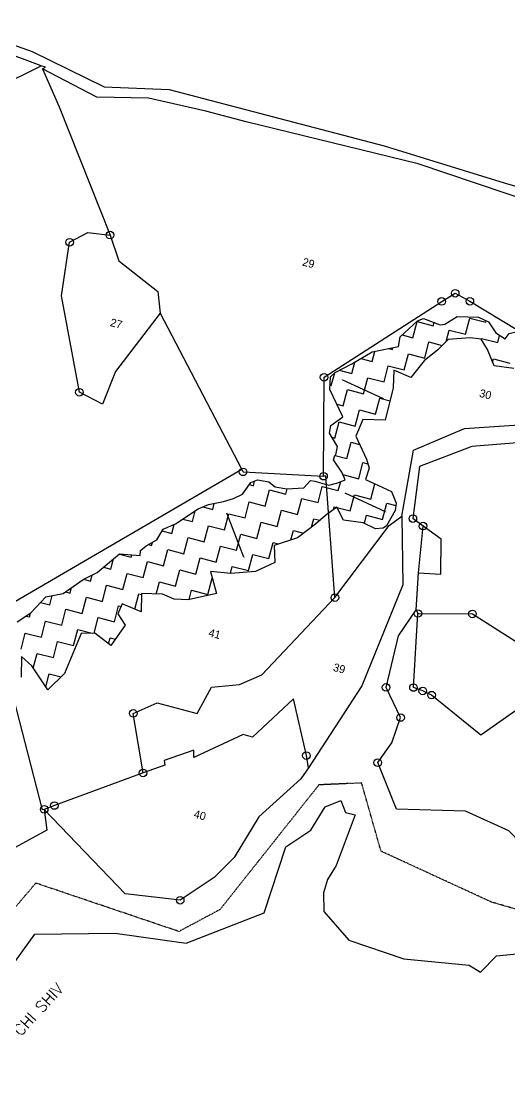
# Model space of a CAD drawing. Header units: metres. Extents: x 338426 to 341930, y 1767502 to 1770330.
# Drawn here: x 340578 to 341117, y 1768300 to 1769477 of the extents above; entities that cross this region are included whole.
import ezdxf

# ---------------------------------------------------------------- set-up
doc = ezdxf.new("R2010")
doc.units = ezdxf.units.M
doc.linetypes.add('DASHDOT', pattern=[1, 0.5, -0.25, 0, -0.25])
for name, color, linetype in [('POLY_HATCH', 12, 'Continuous'), ('POLY_PARCEL', 6, 'Continuous'), ('POLY_ROAD', 30, 'Continuous'), ('POLY_WATER', 4, 'Continuous'), ('SYM_ARROW', 1, 'Continuous'), ('TEXT_MAPOUT', 7, 'Continuous'), ('TEXT_PARCEL', 7, 'Continuous'), ('V_BOUND_LINE', 7, 'Continuous'), ('V_BOUND_STREAM_LINE', 7, 'DASHDOT')]:
    doc.layers.add(name, color=color, linetype=linetype)
doc.styles.get("Standard").update_dxf_attribs({"font": 'simplex.shx'})
doc.styles.add('TEXT_MAP', font='')
doc.styles.get('TEXT_MAP').set_extended_font_data('Kruti Dev 050')

msp = doc.modelspace()

# ---------------------------------------------------------------- linework, layer by layer
for centre in [(340631.4, 1769232.9), (340675.9, 1769240.9), (341056.6, 1769176.7), (341041.7, 1769167.7), (341072.8, 1769167.8), (340912, 1769084), (340642.1, 1769067.4), (340822.6, 1768979.6), (340911.4, 1768974.8), (341009.9, 1768928), (341021.2, 1768919.8), (340924, 1768840.8), (341015.5, 1768823.3), (341075.6, 1768822.8), (340980.4, 1768741.8), (341010.6, 1768741.6), (341020.8, 1768737.8), (341030.6, 1768733.2), (340701.6, 1768713), (340996.4, 1768708.5), (340892.5, 1768666.5), (340971.2, 1768658.7), (340712.4, 1768647.4), (340603.3, 1768607.2), (340614.6, 1768611.4), (340753.3, 1768506.9)]:
    msp.add_circle(centre, 4.18)
at = {"layer": 'POLY_HATCH'}
for p, q in [((340995.8, 1769128.7), (341014.9, 1769146.3)), ((341014.9, 1769146.3), (341021.5, 1769148.9)), ((341021.5, 1769148.9), (341040.2, 1769141.9)), ((341040.2, 1769141.9), (341045.2, 1769142.7)), ((341045.2, 1769142.7), (341058.7, 1769151)), ((341058.7, 1769151), (341082.2, 1769150.3)), ((341082.2, 1769150.3), (341093.3, 1769145.2)), ((341093.3, 1769145.2), (341101.4, 1769132.9)), ((341116.1, 1769132.1), (341147.3, 1769140.1)), ((340994, 1769117.8), (340995.8, 1769128.7)), ((341101.4, 1769132.9), (341111.8, 1769126.2)), ((341111.8, 1769126.2), (341116.1, 1769132.1)), ((340965, 1769112), (340994, 1769117.8)), ((341049, 1769125.5), (341037.3, 1769114.1)), ((341073.1, 1769127.4), (341049, 1769125.5)), ((341085.4, 1769126), (341073.1, 1769127.4)), ((341092.2, 1769114.7), (341085.4, 1769126)), ((340942.7, 1769098.9), (340965, 1769112)), ((341037.3, 1769114.1), (341022.4, 1769102.1)), ((341099.7, 1769096.4), (341092.2, 1769114.7)), ((340924.1, 1769089.3), (340942.7, 1769098.9)), ((341022.4, 1769102.1), (341007.6, 1769083.7)), ((341121.2, 1769093.5), (341099.7, 1769096.4)), ((340918.5, 1769070.5), (340919.1, 1769084.6)), ((340919.1, 1769084.6), (340924.1, 1769089.3)), ((340988.9, 1769091.8), (340988.3, 1769072.4)), ((341007.6, 1769083.7), (340988.9, 1769091.8)), ((340932.7, 1769040.4), (340918.5, 1769070.5)), ((340988.3, 1769072.4), (340979.4, 1769036.6)), ((340919.5, 1769030.9), (340932.7, 1769040.4)), ((340954.6, 1769037.2), (340947.1, 1769018.8)), ((340979.4, 1769036.6), (340954.6, 1769037.2)), ((340917.8, 1769022.2), (340919.5, 1769030.9)), ((340926.8, 1769007.5), (340917.8, 1769022.2)), ((340947.1, 1769018.8), (340958.7, 1768993.5)), ((340925, 1768998.3), (340926.8, 1769007.5)), ((340922.5, 1768993), (340923.7, 1768997.5)), ((340931.4, 1768979.4), (340922.5, 1768993)), ((340923.7, 1768997.5), (340925, 1768998.3)), ((340958.7, 1768993.5), (340961.7, 1768983.8)), ((340935.1, 1768970.9), (340931.4, 1768979.4)), ((340961.7, 1768983.8), (340957.5, 1768971.3)), ((340822.1, 1768955.1), (340831.3, 1768967.8)), ((340831.3, 1768967.8), (340838.6, 1768970.8)), ((340838.6, 1768970.8), (340850.9, 1768968.6)), ((340850.9, 1768968.6), (340858.1, 1768963)), ((340889.6, 1768961.8), (340897.1, 1768970)), ((340897.1, 1768970), (340901.8, 1768969.3)), ((340901.8, 1768969.3), (340917.3, 1768964.8)), ((340917.3, 1768964.8), (340927.2, 1768967.6)), ((340927.2, 1768967.6), (340935.1, 1768970.9)), ((340957.5, 1768971.3), (340986.3, 1768957.9)), ((340812.2, 1768950.2), (340822.1, 1768955.1)), ((340858.1, 1768963), (340871, 1768960.7)), ((340871, 1768960.7), (340889.6, 1768961.8)), ((340986.3, 1768957.9), (340991.6, 1768945.1)), ((340773.1, 1768938.9), (340784.5, 1768943.4)), ((340784.5, 1768943.4), (340801, 1768946.7)), ((340801, 1768946.7), (340812.2, 1768950.2)), ((340925.9, 1768940.5), (340913.6, 1768931.5)), ((340933.5, 1768926.3), (340925.9, 1768940.5)), ((340991.6, 1768945.1), (340990.3, 1768936.8)), ((340748.3, 1768922.2), (340773.1, 1768938.9)), ((340913.6, 1768931.5), (340902.4, 1768921.7)), ((340990.3, 1768936.8), (340981, 1768920.2)), ((340734.5, 1768916.3), (340748.3, 1768922.2)), ((340902.4, 1768921.7), (340882.6, 1768906.9)), ((340955, 1768923.4), (340933.5, 1768926.3)), ((340968.7, 1768916.6), (340955, 1768923.4)), ((340977.1, 1768917.6), (340968.7, 1768916.6)), ((340981, 1768920.2), (340977.1, 1768917.6)), ((340727.7, 1768904.6), (340734.5, 1768916.3)), ((340882.6, 1768906.9), (340857.1, 1768898.4)), ((340709.5, 1768892.7), (340715.8, 1768898)), ((340715.8, 1768898), (340727.7, 1768904.6)), ((340857.1, 1768898.4), (340857.7, 1768879.7)), ((340661.7, 1768868.5), (340686.5, 1768889)), ((340686.5, 1768889), (340709.2, 1768887.4)), ((340709.2, 1768887.4), (340709.5, 1768892.7)), ((340809.1, 1768867.4), (340786.9, 1768869.5)), ((340786.9, 1768869.5), (340793.3, 1768845.2)), ((340836.5, 1768869.8), (340809.1, 1768867.4)), ((340857.7, 1768879.7), (340836.5, 1768869.8)), ((340624.4, 1768845.4), (340646.2, 1768860.7)), ((340646.2, 1768860.7), (340661.7, 1768868.5)), ((340588.7, 1768824.1), (340605.2, 1768841.8)), ((340605.2, 1768841.8), (340624.4, 1768845.4)), ((340689.4, 1768834), (340684.7, 1768823)), ((340710.2, 1768825), (340689.4, 1768834)), ((340710.5, 1768845.3), (340710.2, 1768825)), ((340733.9, 1768844.6), (340710.5, 1768845.3)), ((340746.6, 1768839.1), (340733.9, 1768844.6)), ((340762, 1768838.4), (340746.6, 1768839.1)), ((340793.3, 1768845.2), (340762, 1768838.4)), ((340573.6, 1768814.2), (340588.7, 1768824.1)), ((340684.7, 1768823), (340692.8, 1768810.5)), ((340644.1, 1768801.4), (340625.8, 1768757.2)), ((340659.1, 1768801.6), (340644.1, 1768801.4)), ((340676.9, 1768787.9), (340659.1, 1768801.6)), ((340692.8, 1768810.5), (340676.9, 1768787.9)), ((340578.2, 1768775.7), (340577.8, 1768753.1)), ((340589.6, 1768765.4), (340578.2, 1768775.7)), ((340607.2, 1768739.1), (340589.6, 1768765.4)), ((340625.8, 1768757.2), (340607.2, 1768739.1))]:
    msp.add_line(p, q, dxfattribs=at)
at = {"layer": 'POLY_HATCH', "linetype": 'Continuous'}
for p, q in [((341009.8, 1769127.6), (341014.5, 1769145.4)), ((341014.5, 1769145.4), (341032.3, 1769140.8)), ((341032.3, 1769140.8), (341033.3, 1769144.5)), ((341067.9, 1769131.5), (341072.6, 1769149.3)), ((341072.6, 1769149.3), (341090.4, 1769144.6)), ((341090.4, 1769144.6), (341090.8, 1769146.4)), ((340998, 1769130.7), (341009.8, 1769127.6)), ((341046.8, 1769123.4), (341050.1, 1769136.1)), ((341050.1, 1769136.1), (341067.9, 1769131.5)), ((341103.5, 1769122.2), (341105.6, 1769130.2)), ((340987.4, 1769114.5), (340988, 1769116.6)), ((341023, 1769105.2), (341027.7, 1769123)), ((341027.7, 1769123), (341042.4, 1769119.1)), ((341085.5, 1769125.9), (341085.7, 1769126.8)), ((341085.7, 1769126.8), (341103.5, 1769122.2)), ((340964.9, 1769101.3), (340967.9, 1769112.5)), ((340983, 1769115.6), (340987.4, 1769114.5)), ((341000.5, 1769092), (341005.2, 1769109.8)), ((341005.2, 1769109.8), (341023, 1769105.2)), ((340942.5, 1769088.1), (340945.8, 1769100.7)), ((340952.4, 1769104.6), (340964.9, 1769101.3)), ((340978.1, 1769078.8), (340982.7, 1769096.7)), ((340982.7, 1769096.7), (341000.5, 1769092)), ((341097.9, 1769100.8), (341098.9, 1769104.4)), ((341098.9, 1769104.4), (341116.7, 1769099.7)), ((340920, 1769075), (340923.7, 1769088.9)), ((340928.8, 1769091.7), (340942.5, 1769088.1)), ((340955.6, 1769065.7), (340960.3, 1769083.5)), ((340960.3, 1769083.5), (340978.1, 1769078.8)), ((340918.7, 1769075.3), (340920, 1769075)), ((340933.2, 1769052.5), (340937.8, 1769070.3)), ((340937.8, 1769070.3), (340955.6, 1769065.7)), ((340968.8, 1769043.2), (340973.4, 1769061)), ((340973.4, 1769061), (340984.8, 1769058.1)), ((340926.1, 1769054.4), (340933.2, 1769052.5)), ((340946.3, 1769030.1), (340951, 1769047.9)), ((340951, 1769047.9), (340968.8, 1769043.2)), ((340923.9, 1769016.9), (340928.5, 1769034.7)), ((340928.5, 1769034.7), (340946.3, 1769030.1)), ((340920.5, 1769017.8), (340923.9, 1769016.9)), ((340937, 1768994.5), (340941.7, 1769012.3)), ((340941.7, 1769012.3), (340951.2, 1769009.8)), ((340924.2, 1768997.8), (340937, 1768994.5)), ((340950.2, 1768972), (340954.9, 1768989.8)), ((340954.9, 1768989.8), (340960.3, 1768988.4)), ((340932.6, 1768976.6), (340950.2, 1768972)), ((340829.6, 1768965.5), (340834.1, 1768964.3)), ((340834.1, 1768964.3), (340835.4, 1768969.5)), ((340905.3, 1768945.7), (340909.9, 1768963.5)), ((340909.9, 1768963.5), (340927.7, 1768958.9)), ((340927.7, 1768958.9), (340930.4, 1768968.9)), ((340963.4, 1768949.6), (340967.8, 1768966.5)), ((340847.2, 1768941.8), (340851.9, 1768959.6)), ((340851.9, 1768959.6), (340869.7, 1768955)), ((340869.7, 1768955), (340871.2, 1768960.7)), ((340940.9, 1768936.4), (340945.6, 1768954.2)), ((340945.6, 1768954.2), (340963.4, 1768949.6)), ((340778.1, 1768940.9), (340789.2, 1768938)), ((340789.2, 1768938), (340790.9, 1768944.7)), ((340824.8, 1768928.7), (340829.4, 1768946.5)), ((340829.4, 1768946.5), (340847.2, 1768941.8)), ((340882.8, 1768932.5), (340887.5, 1768950.3)), ((340887.5, 1768950.3), (340905.3, 1768945.7)), ((340922.3, 1768937.9), (340923.1, 1768941)), ((340923.1, 1768941), (340925.7, 1768940.4)), ((340926, 1768940.3), (340940.9, 1768936.4)), ((340976.5, 1768927.1), (340981.2, 1768944.9)), ((340981.2, 1768944.9), (340991.1, 1768942.3)), ((340766.7, 1768924.8), (340769.8, 1768936.6)), ((340802.3, 1768915.5), (340807, 1768933.3)), ((340807, 1768933.3), (340824.8, 1768928.7)), ((340860.4, 1768919.4), (340865, 1768937.2)), ((340865, 1768937.2), (340882.8, 1768932.5)), ((340956.4, 1768922.7), (340958.7, 1768931.8)), ((340958.7, 1768931.8), (340976.5, 1768927.1)), ((340744.2, 1768911.7), (340746.8, 1768921.6)), ((340756.3, 1768927.5), (340766.7, 1768924.8)), ((340779.9, 1768902.4), (340784.5, 1768920.2)), ((340784.5, 1768920.2), (340802.3, 1768915.5)), ((340837.9, 1768906.2), (340842.6, 1768924)), ((340842.6, 1768924), (340860.4, 1768919.4)), ((340898.2, 1768918.6), (340900.6, 1768927.9)), ((340900.6, 1768927.9), (340907.4, 1768926.1)), ((340733.5, 1768914.5), (340744.2, 1768911.7)), ((340757.4, 1768889.2), (340762.1, 1768907)), ((340762.1, 1768907), (340779.9, 1768902.4)), ((340815.5, 1768893.1), (340820.1, 1768910.9)), ((340820.1, 1768910.9), (340837.9, 1768906.2)), ((340875.5, 1768904.5), (340878.2, 1768914.7)), ((340878.2, 1768914.7), (340889.2, 1768911.9)), ((340718.3, 1768899.4), (340721.8, 1768898.5)), ((340721.8, 1768898.5), (340722.7, 1768901.8)), ((340735, 1768876), (340739.6, 1768893.9)), ((340739.6, 1768893.9), (340757.4, 1768889.2)), ((340793, 1768879.9), (340797.7, 1768897.7)), ((340797.7, 1768897.7), (340815.5, 1768893.1)), ((340851.1, 1768883.8), (340855.7, 1768901.6)), ((340855.7, 1768901.6), (340861.9, 1768900)), ((340676.9, 1768872.2), (340679.8, 1768883.5)), ((340686.2, 1768888.8), (340699.3, 1768885.3)), ((340699.3, 1768885.3), (340700, 1768888)), ((340770.6, 1768866.8), (340775.2, 1768884.6)), ((340775.2, 1768884.6), (340793, 1768879.9)), ((340828.6, 1768870.6), (340833.3, 1768888.4)), ((340833.3, 1768888.4), (340851.1, 1768883.8)), ((340668.7, 1768874.3), (340676.9, 1768872.2)), ((340712.5, 1768862.9), (340717.1, 1768880.7)), ((340717.1, 1768880.7), (340735, 1768876)), ((340748.1, 1768853.6), (340752.8, 1768871.4)), ((340752.8, 1768871.4), (340770.6, 1768866.8)), ((340808.8, 1768867.4), (340810.8, 1768875.3)), ((340810.8, 1768875.3), (340828.6, 1768870.6)), ((340646.8, 1768861), (340654.4, 1768859)), ((340654.4, 1768859), (340656.2, 1768865.7)), ((340690, 1768849.7), (340694.7, 1768867.5)), ((340694.7, 1768867.5), (340712.5, 1768862.9)), ((340726.8, 1768844.8), (340730.3, 1768858.2)), ((340730.3, 1768858.2), (340748.1, 1768853.6)), ((340783.7, 1768844.3), (340788.4, 1768862.1)), ((340788.4, 1768862.1), (340788.9, 1768862)), ((340626.9, 1768847.2), (340632, 1768845.9)), ((340632, 1768845.9), (340633.5, 1768851.8)), ((340667.6, 1768836.6), (340672.2, 1768854.4)), ((340672.2, 1768854.4), (340690, 1768849.7)), ((340763.2, 1768838.7), (340765.9, 1768848.9)), ((340765.9, 1768848.9), (340783.7, 1768844.3)), ((340599.2, 1768835.4), (340609.5, 1768832.7)), ((340609.5, 1768832.7), (340612.2, 1768843.1)), ((340645.1, 1768823.4), (340649.8, 1768841.2)), ((340649.8, 1768841.2), (340667.6, 1768836.6)), ((340703.4, 1768828), (340707.8, 1768845.1)), ((340707.8, 1768845.1), (340710.5, 1768844.4)), ((340587.1, 1768819.6), (340588.2, 1768823.7)), ((340622.7, 1768810.3), (340627.3, 1768828.1)), ((340627.3, 1768828.1), (340645.1, 1768823.4)), ((340680.7, 1768814.1), (340685.4, 1768831.9)), ((340685.4, 1768831.9), (340688.2, 1768831.2)), ((340583.3, 1768820.5), (340587.1, 1768819.6)), ((340600.2, 1768797.1), (340604.9, 1768814.9)), ((340604.9, 1768814.9), (340622.7, 1768810.3)), ((340658.4, 1768801.6), (340662.9, 1768818.8)), ((340662.9, 1768818.8), (340680.7, 1768814.1)), ((340577.8, 1768783.9), (340582.4, 1768801.7)), ((340582.4, 1768801.7), (340600.2, 1768797.1)), ((340635.8, 1768787.8), (340640.5, 1768805.6)), ((340640.5, 1768805.6), (340656.1, 1768801.5)), ((340613.4, 1768774.6), (340618, 1768792.5)), ((340618, 1768792.5), (340635.8, 1768787.8)), ((340674.4, 1768789.8), (340676.1, 1768796.3)), ((340676.1, 1768796.3), (340681.8, 1768794.8)), ((340591.3, 1768762.9), (340595.6, 1768779.3)), ((340595.6, 1768779.3), (340613.4, 1768774.6)), ((340605, 1768742.5), (340608.7, 1768756.8)), ((340608.7, 1768756.8), (340621.9, 1768753.4))]:
    msp.add_line(p, q, dxfattribs=at)
at = {"layer": 'POLY_PARCEL'}
for p, q in [((340492.6, 1769374.6), (340600.1, 1769427.7)), ((340601.5, 1769424.4), (340619.8, 1769382.2)), ((340619.8, 1769382.2), (340675.9, 1769240.9)), ((340631.4, 1769232.9), (340651.3, 1769243.8)), ((340651.3, 1769243.8), (340675.9, 1769240.9)), ((340675.9, 1769240.9), (340685.7, 1769212.6)), ((340622.4, 1769174), (340631.4, 1769232.9)), ((340685.7, 1769212.6), (340728.7, 1769178.6)), ((340728.7, 1769178.6), (340731.4, 1769154.6)), ((341041.7, 1769167.7), (341056.6, 1769176.7)), ((341056.6, 1769176.7), (341072.8, 1769167.8)), ((340642.1, 1769067.4), (340622.4, 1769174)), ((340912, 1769084), (341041.7, 1769167.7)), ((341072.8, 1769167.8), (341182.6, 1769101.3)), ((340731.4, 1769154.6), (340682.1, 1769090.4)), ((340731.4, 1769154.6), (340821.3, 1768982.1)), ((340682.1, 1769090.4), (340667.6, 1769054.3)), ((340911.4, 1768974.8), (340912, 1769084)), ((340667.6, 1769054.3), (340642.1, 1769067.4)), ((340821.3, 1768982.1), (340571.6, 1768836.6)), ((340821.3, 1768982.1), (340822.6, 1768979.6)), ((340822.6, 1768979.6), (340911.4, 1768974.8)), ((340913.8, 1768974.7), (340911.4, 1768974.8)), ((340924, 1768840.8), (340913.8, 1768974.7)), ((340983.7, 1768920.3), (340997.6, 1768930.7)), ((340924, 1768840.8), (340983.7, 1768920.3)), ((341041.1, 1768905.3), (341021.2, 1768919.8)), ((341040.7, 1768866.6), (341041.1, 1768905.3)), ((341016.2, 1768868.3), (341040.7, 1768866.6)), ((340843.5, 1768755.7), (340924, 1768840.8)), ((341010.6, 1768741.6), (341015.5, 1768823.3)), ((341013.7, 1768827.5), (341015.5, 1768823.3)), ((341015.5, 1768823.3), (341075.6, 1768822.8)), ((341075.6, 1768822.8), (341224.7, 1768728.4)), ((340601.4, 1768606.5), (340563.6, 1768753.8)), ((340818.6, 1768745), (340843.5, 1768755.7)), ((340772.2, 1768713.1), (340787.8, 1768742)), ((340787.8, 1768742), (340818.6, 1768745)), ((341020.8, 1768737.8), (341010.6, 1768741.6)), ((340878.2, 1768729), (340833, 1768686.9)), ((340892.5, 1768666.5), (340878.2, 1768729)), ((341030.6, 1768733.2), (341020.8, 1768737.8)), ((341084.8, 1768689.2), (341030.6, 1768733.2)), ((340701.6, 1768713), (340727.9, 1768724.9)), ((340727.9, 1768724.9), (340772.2, 1768713.1)), ((341136.7, 1768725.5), (341084.8, 1768689.2)), ((340712.4, 1768647.4), (340701.6, 1768713)), ((340822.8, 1768689.6), (340768.2, 1768664.3)), ((340833, 1768686.9), (340822.8, 1768689.6)), ((340768.3, 1768672.4), (340735.6, 1768661.2)), ((340768.2, 1768664.3), (340768.3, 1768672.4)), ((340735.6, 1768661.2), (340736.2, 1768655.8)), ((340895, 1768653), (340892.5, 1768666.5)), ((340712.4, 1768647.4), (340614.6, 1768611.4)), ((340736.2, 1768655.8), (340712.4, 1768647.4)), ((340614.6, 1768611.4), (340603.3, 1768607.2)), ((340603.3, 1768607.2), (340601.4, 1768606.5))]:
    msp.add_line(p, q, dxfattribs=at)
at = {"layer": 'POLY_ROAD'}
for p, q in [((340600.1, 1769427.7), (340484.4, 1769470.1)), ((340604.8, 1769426), (340600.1, 1769427.7)), ((340601.5, 1769424.4), (340604.8, 1769426)), ((340661.4, 1769393.1), (340601.5, 1769424.4)), ((340718.2, 1769391.8), (340661.4, 1769393.1)), ((340781.7, 1769377.7), (340718.2, 1769391.8)), ((340825.9, 1769365.9), (340781.7, 1769377.7)), ((341015.6, 1769319.5), (340825.9, 1769365.9)), ((341155.6, 1769272.2), (341015.6, 1769319.5))]:
    msp.add_line(p, q, dxfattribs=at)
at = {"layer": 'POLY_WATER'}
for p, q in [((341066.8, 1769027.4), (341295.2, 1769043)), ((341010.6, 1769003.5), (341066.8, 1769027.4)), ((341284.7, 1769024.6), (341075, 1769007.5)), ((340997.6, 1768930.7), (341010.6, 1769003.5)), ((341075, 1769007.5), (341017.4, 1768985.6)), ((341017.4, 1768985.6), (341009.9, 1768928)), ((340997.6, 1768930.7), (340999, 1768855.1)), ((341021.2, 1768919.8), (341009.9, 1768928)), ((341016.2, 1768868.3), (341021.2, 1768919.8)), ((341013.7, 1768827.5), (341016.2, 1768868.3)), ((340999, 1768855.1), (340953.8, 1768743.6)), ((340994.2, 1768798.6), (341013.7, 1768827.5)), ((340980.4, 1768741.8), (340994.2, 1768798.6)), ((340953.8, 1768743.6), (340895, 1768653)), ((340996.4, 1768708.5), (340980.4, 1768741.8)), ((340986.8, 1768680.7), (340996.4, 1768708.5)), ((340971.2, 1768658.7), (340986.8, 1768680.7)), ((340991.7, 1768607.3), (340971.2, 1768658.7)), ((340895, 1768653), (340886.5, 1768640.8)), ((340886.5, 1768640.8), (340839.9, 1768599)), ((340913.1, 1768609.8), (340930.3, 1768616.8)), ((340930.3, 1768616.8), (340935.5, 1768603.7)), ((340692.7, 1768513.9), (340603.3, 1768607.2)), ((340603.3, 1768607.2), (340606.2, 1768584.1)), ((340839.9, 1768599), (340812.8, 1768553.9)), ((340897.3, 1768584.3), (340913.1, 1768609.8)), ((340946.3, 1768601.1), (340925.2, 1768545.4)), ((340935.5, 1768603.7), (340946.3, 1768601.1)), ((341068.1, 1768605.3), (340991.7, 1768607.3)), ((341115.8, 1768583.5), (341068.1, 1768605.3)), ((340606.2, 1768584.1), (340534.3, 1768545.1)), ((340869.9, 1768566), (340897.3, 1768584.3)), ((341128.7, 1768570.3), (341115.8, 1768583.5)), ((340845.9, 1768493.1), (340869.9, 1768566)), ((340812.8, 1768553.9), (340790.9, 1768531.8)), ((340925.2, 1768545.4), (340915.6, 1768529.7)), ((340790.9, 1768531.8), (340753.3, 1768506.9)), ((340915.6, 1768529.7), (340911.3, 1768515.2)), ((340753.3, 1768506.9), (340692.7, 1768513.9)), ((340911.3, 1768515.2), (340911.6, 1768494.3)), ((340759.8, 1768459.6), (340845.9, 1768493.1)), ((340911.6, 1768494.3), (340939.4, 1768463)), ((340564.6, 1768430), (340593.1, 1768469.4)), ((340593.1, 1768469.4), (340681.7, 1768470.6)), ((340681.7, 1768470.6), (340759.8, 1768459.6)), ((340939.4, 1768463), (340999.9, 1768442.3)), ((341102.3, 1768445.4), (341175.8, 1768452.9)), ((340999.9, 1768442.3), (341072.1, 1768435.4)), ((341072.1, 1768435.4), (341084.5, 1768427.7)), ((341084.5, 1768427.7), (341102.3, 1768445.4))]:
    msp.add_line(p, q, dxfattribs=at)
at = {"layer": 'SYM_ARROW'}
for points in [[(340932.4, 1769081.2), (340977, 1769060.5)], [(340979.9, 1768935.6), (340935.1, 1768955.9)], [(340823.6, 1768885.4), (340804.7, 1768933.9)]]:
    msp.add_lwpolyline(points, dxfattribs=at)
for points in [[(340932.3, 1769081), (340930.7, 1769082), (340932.5, 1769081.5)], [(340980, 1768935.9), (340981.5, 1768934.9), (340979.8, 1768935.4)], [(340823.9, 1768885.5), (340824.2, 1768883.7), (340823.3, 1768885.3)]]:
    msp.add_solid(points, dxfattribs=at)
at = {"layer": 'V_BOUND_LINE'}
for p, q in [((340496.3, 1769476.7), (340590.2, 1769443.5)), ((340590.2, 1769443.5), (340669.6, 1769404.6)), ((340669.6, 1769404.6), (340741.2, 1769401.6)), ((340741.2, 1769401.6), (340978.3, 1769339.3)), ((340978.3, 1769339.3), (341110.8, 1769298.5)), ((341110.8, 1769298.5), (341182.2, 1769277.4))]:
    msp.add_line(p, q, dxfattribs=at)
at = {"layer": 'V_BOUND_STREAM_LINE'}
for p, q in [((340906.3, 1768634.2), (340797.2, 1768496.6)), ((340953.4, 1768636.3), (340906.3, 1768634.2)), ((340974.8, 1768561), (340953.4, 1768636.3)), ((341096.5, 1768504.9), (340974.8, 1768561)), ((340594.1, 1768525.8), (340439.3, 1768344.8)), ((340751.9, 1768472.4), (340594.1, 1768525.8)), ((341192.1, 1768477.1), (341096.5, 1768504.9)), ((340797.2, 1768496.6), (340751.9, 1768472.4))]:
    msp.add_line(p, q, dxfattribs=at)

# ---------------------------------------------------------------- texts
at = {"layer": 'TEXT_MAPOUT'}
msp.add_text('MOGVANI CHI SHIV', height=12.269, rotation=47.2504, dxfattribs=at).set_placement((340524.1, 1768298.5))
at = {"layer": 'TEXT_PARCEL', "style": 'TEXT_MAP'}
for s, p in [('29', (340887.4, 1769207.4)), ('27', (340675.4, 1769140.6)), ('30', (341082.5, 1769062.6)), ('41', (340783.9, 1768798.3)), ('39', (340921.3, 1768760.1)), ('40', (340767.6, 1768598.2))]:
    msp.add_text(s, height=8.83, rotation=345.3689, dxfattribs=at).set_placement(p)

doc.saveas('drawing.dxf')
